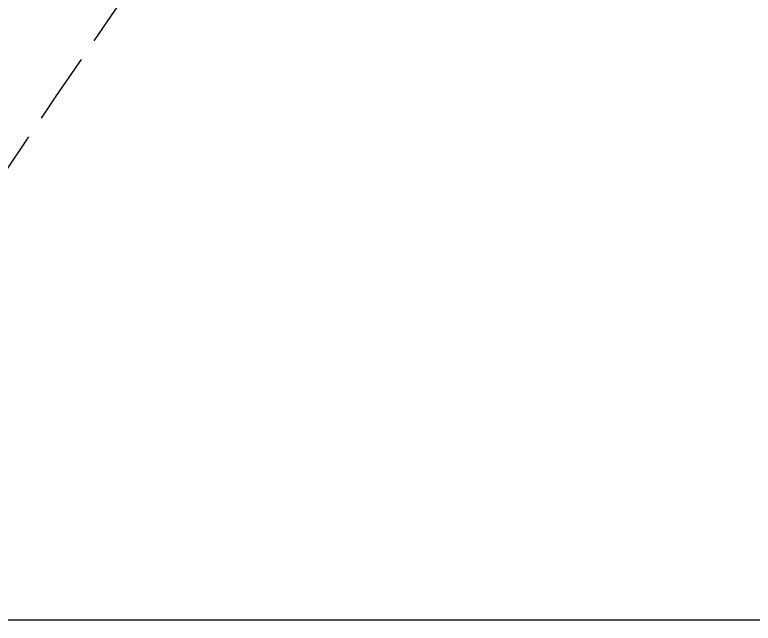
# Model space of a CAD drawing. Header units: millimetres. Extents: x 898 to 3196, y 765 to 1779.
# Drawn here: x 1601.3 to 2020, y 769.4 to 1114.2 of the extents above; entities that cross this region are included whole.
import ezdxf

# ---------------------------------------------------------------- set-up
doc = ezdxf.new("R2010")
doc.units = ezdxf.units.MM
doc.linetypes.add('DASHEDX2', pattern=[38.1, 25.4, -12.7])
doc.layers.add('Επιγραφές - Σχήματα', color=7, linetype='Continuous')
doc.layers.add('Υπόβαθρο ΔΕΗ', color=7, linetype='Continuous')

msp = doc.modelspace()

# ---------------------------------------------------------------- linework, layer by layer
at = {"layer": 'Επιγραφές - Σχήματα'}
msp.add_lwpolyline([(939.73, 1767.32), (2955.99, 1767.32), (2955.99, 771.15), (939.73, 771.15)], close=True, dxfattribs=at)
at = {"layer": 'Υπόβαθρο ΔΕΗ'}
msp.add_lwpolyline([(1094.44, 774.18, -0.044755), (1147.01, 794.04, -0.036394), (1210.25, 806.88, 0.059264), (1278.81, 824.09, 0.111083), (1334.25, 861.3, 0.021842), (1370.02, 901.15, -0.004879), (1428.44, 969.26, -0.007422), (1518.45, 1076.73, 0.003751), (1601.05, 1172.12, -0.005971), (1670.71, 1249.68, -0.005621), (1794.27, 1383.29, -0.043389), (1835.66, 1418.39, -0.000323), (1918.52, 1485.75, -0.024478), (1947.88, 1507.44, -0.068706), (1987.24, 1525.03, -0.01154), (2081.97, 1552, -0.010636)], format="xyb", dxfattribs=at)
at = {"layer": 'Υπόβαθρο ΔΕΗ', "linetype": 'DASHEDX2'}
msp.add_lwpolyline([(1422.76, 769.36), (1510.16, 897.46), (1624.73, 1068.03), (1719.78, 1206.18), (1767.67, 1275.89), (1885.29, 1298.73), (2026.92, 1267.81), (2137.7, 1243.56), (2217.11, 1156.77), (2304.03, 1065.05)], dxfattribs=at)

doc.saveas('drawing.dxf')
